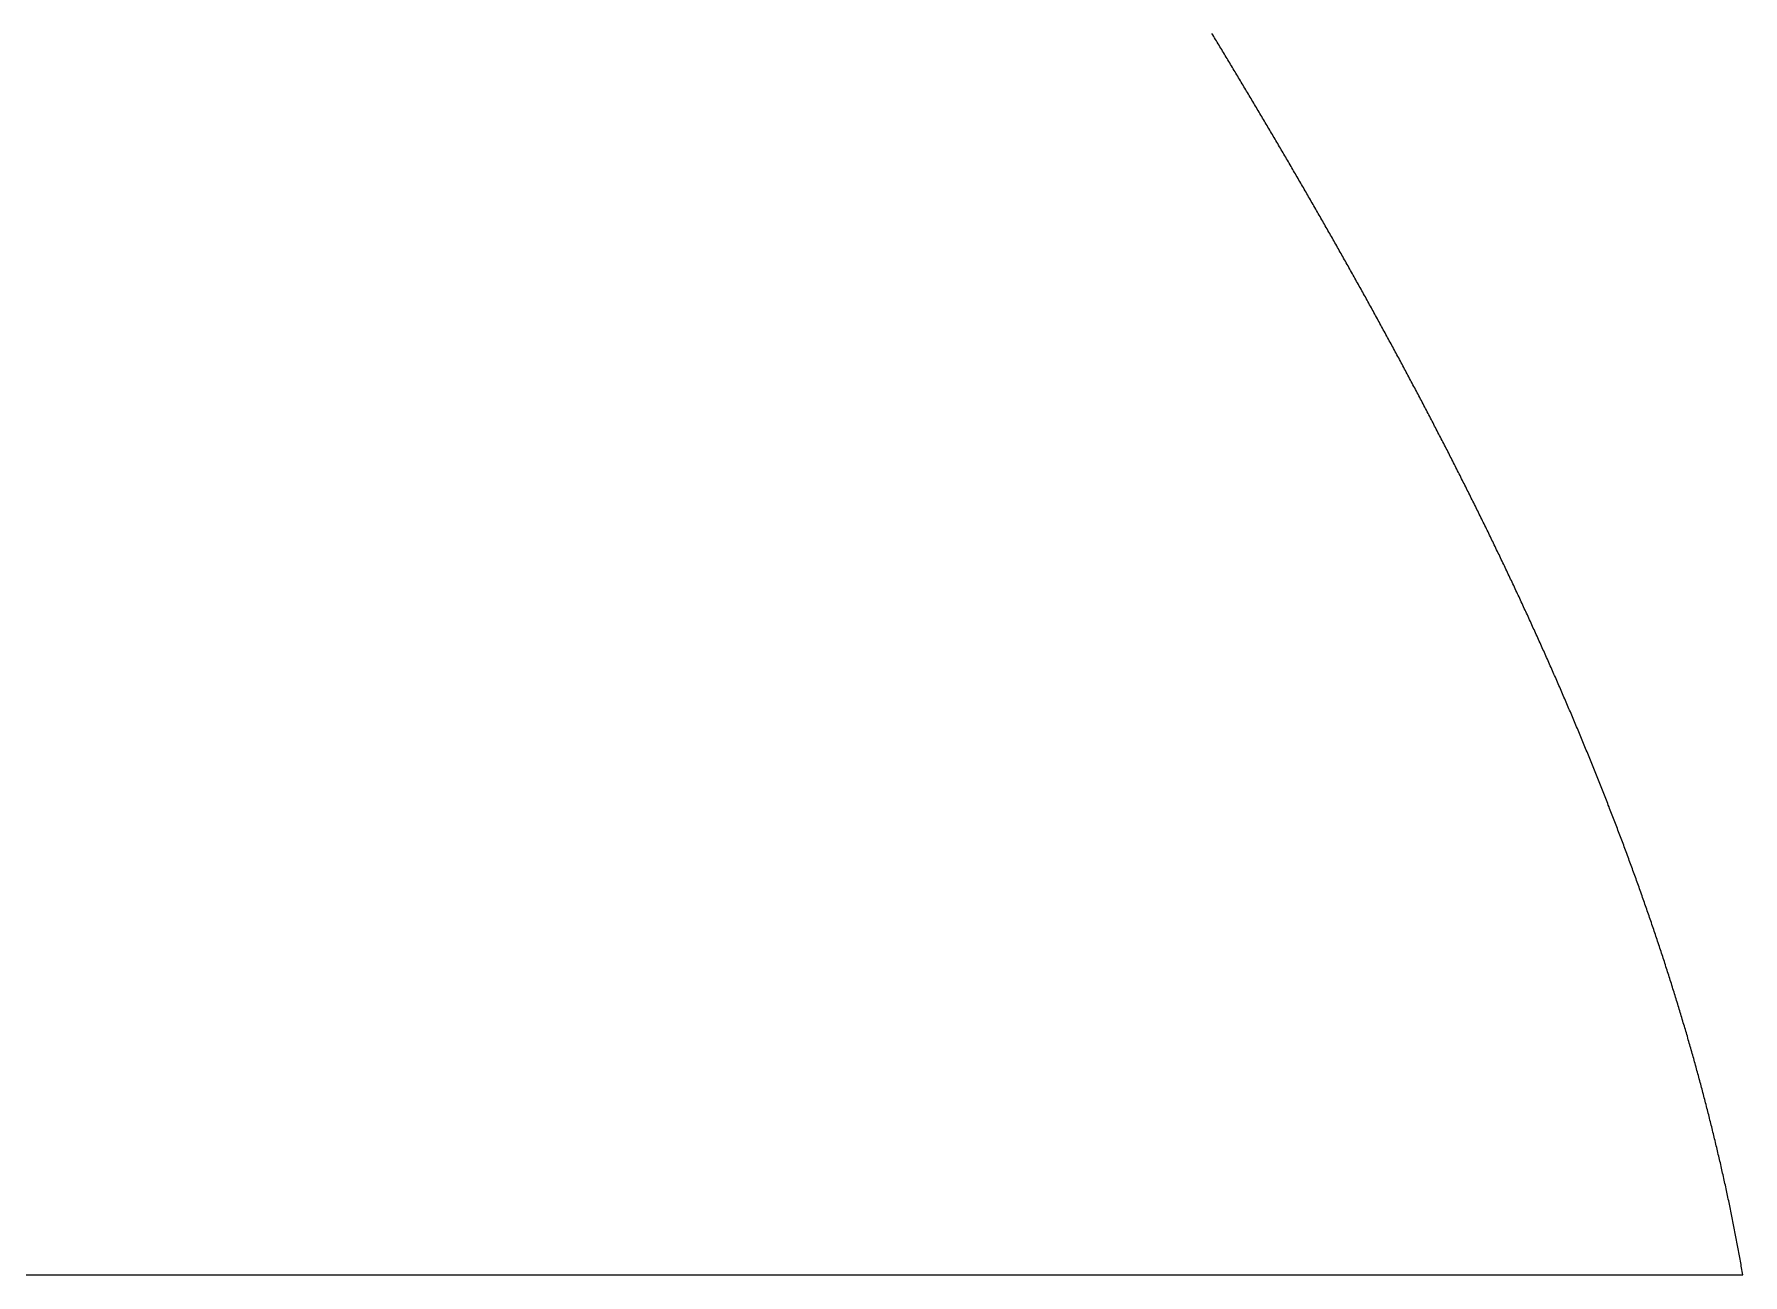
# Model space of a CAD drawing. Extents: x 0.1 to 59.6, y 0.2 to 53.5.
# Drawn here: x 34.89 to 38.889, y 25.725 to 28.628 of the extents above; entities that cross this region are included whole.
import ezdxf

# ---------------------------------------------------------------- set-up
doc = ezdxf.new("R2010")
doc.units = 0
doc.layers.add('BASE', color=7, linetype='CONTINUOUS')

msp = doc.modelspace()

# ---------------------------------------------------------------- linework, layer by layer
at = {"layer": 'BASE', "color": 7}
for p, q in [((37.6484, 28.6261), (37.6463, 28.6295)), ((37.6505, 28.6226), (37.6484, 28.6261)), ((37.6526, 28.6192), (37.6505, 28.6226)), ((37.6547, 28.6157), (37.6526, 28.6192)), ((37.6567, 28.6123), (37.6547, 28.6157)), ((37.6588, 28.6088), (37.6567, 28.6123)), ((37.6609, 28.6054), (37.6588, 28.6088)), ((37.663, 28.602), (37.6609, 28.6054)), ((37.6651, 28.5985), (37.663, 28.602)), ((37.6672, 28.5951), (37.6651, 28.5985)), ((37.6692, 28.5916), (37.6672, 28.5951)), ((37.6713, 28.5882), (37.6692, 28.5916)), ((37.6734, 28.5847), (37.6713, 28.5882)), ((37.6755, 28.5812), (37.6734, 28.5847)), ((37.6776, 28.5778), (37.6755, 28.5812)), ((37.6797, 28.5743), (37.6776, 28.5778)), ((37.6818, 28.5709), (37.6797, 28.5743)), ((37.6838, 28.5674), (37.6818, 28.5709)), ((37.6859, 28.5639), (37.6838, 28.5674)), ((37.688, 28.5605), (37.6859, 28.5639)), ((37.6901, 28.557), (37.688, 28.5605)), ((37.6922, 28.5536), (37.6901, 28.557)), ((37.6943, 28.5501), (37.6922, 28.5536)), ((37.6963, 28.5466), (37.6943, 28.5501)), ((37.6984, 28.5432), (37.6963, 28.5466)), ((37.7005, 28.5397), (37.6984, 28.5432)), ((37.7026, 28.5362), (37.7005, 28.5397)), ((37.7047, 28.5327), (37.7026, 28.5362)), ((37.7068, 28.5293), (37.7047, 28.5327)), ((37.7088, 28.5258), (37.7068, 28.5293)), ((37.7109, 28.5223), (37.7088, 28.5258)), ((37.713, 28.5188), (37.7109, 28.5223)), ((37.7151, 28.5154), (37.713, 28.5188)), ((37.7172, 28.5119), (37.7151, 28.5154)), ((37.7193, 28.5084), (37.7172, 28.5119)), ((37.7213, 28.5049), (37.7193, 28.5084)), ((37.7234, 28.5014), (37.7213, 28.5049)), ((37.7255, 28.4979), (37.7234, 28.5014)), ((37.7276, 28.4945), (37.7255, 28.4979)), ((37.7297, 28.491), (37.7276, 28.4945)), ((37.7317, 28.4875), (37.7297, 28.491)), ((37.7338, 28.484), (37.7317, 28.4875)), ((37.7359, 28.4805), (37.7338, 28.484)), ((37.738, 28.477), (37.7359, 28.4805)), ((37.7401, 28.4735), (37.738, 28.477)), ((37.7422, 28.47), (37.7401, 28.4735)), ((37.7442, 28.4665), (37.7422, 28.47)), ((37.7463, 28.463), (37.7442, 28.4665)), ((37.7484, 28.4595), (37.7463, 28.463)), ((37.7505, 28.456), (37.7484, 28.4595)), ((37.7525, 28.4525), (37.7505, 28.456)), ((37.7546, 28.449), (37.7525, 28.4525)), ((37.7567, 28.4455), (37.7546, 28.449)), ((37.7588, 28.442), (37.7567, 28.4455)), ((37.7609, 28.4385), (37.7588, 28.442)), ((37.7629, 28.435), (37.7609, 28.4385)), ((37.765, 28.4315), (37.7629, 28.435)), ((37.7671, 28.428), (37.765, 28.4315)), ((37.7692, 28.4245), (37.7671, 28.428)), ((37.7713, 28.421), (37.7692, 28.4245)), ((37.7733, 28.4174), (37.7713, 28.421)), ((37.7754, 28.4139), (37.7733, 28.4174)), ((37.7775, 28.4104), (37.7754, 28.4139)), ((37.7796, 28.4069), (37.7775, 28.4104)), ((37.7816, 28.4034), (37.7796, 28.4069)), ((37.7837, 28.3999), (37.7816, 28.4034)), ((37.7858, 28.3963), (37.7837, 28.3999)), ((37.7879, 28.3928), (37.7858, 28.3963)), ((37.7899, 28.3893), (37.7879, 28.3928)), ((37.792, 28.3858), (37.7899, 28.3893)), ((37.7941, 28.3823), (37.792, 28.3858)), ((37.7962, 28.3787), (37.7941, 28.3823)), ((37.7982, 28.3752), (37.7962, 28.3787)), ((37.8003, 28.3717), (37.7982, 28.3752)), ((37.8024, 28.3681), (37.8003, 28.3717)), ((37.8045, 28.3646), (37.8024, 28.3681)), ((37.8065, 28.3611), (37.8045, 28.3646)), ((37.8086, 28.3575), (37.8065, 28.3611)), ((37.8107, 28.354), (37.8086, 28.3575)), ((37.8127, 28.3505), (37.8107, 28.354)), ((37.8148, 28.3469), (37.8127, 28.3505)), ((37.8169, 28.3434), (37.8148, 28.3469)), ((37.819, 28.3399), (37.8169, 28.3434)), ((37.821, 28.3363), (37.819, 28.3399)), ((37.8231, 28.3328), (37.821, 28.3363)), ((37.8252, 28.3292), (37.8231, 28.3328)), ((37.8272, 28.3257), (37.8252, 28.3292)), ((37.8293, 28.3221), (37.8272, 28.3257)), ((37.8314, 28.3186), (37.8293, 28.3221)), ((37.8334, 28.3151), (37.8314, 28.3186)), ((37.8355, 28.3115), (37.8334, 28.3151)), ((37.8376, 28.308), (37.8355, 28.3115)), ((37.8396, 28.3044), (37.8376, 28.308)), ((37.8417, 28.3009), (37.8396, 28.3044)), ((37.8438, 28.2973), (37.8417, 28.3009)), ((37.8458, 28.2937), (37.8438, 28.2973)), ((37.8479, 28.2902), (37.8458, 28.2937)), ((37.85, 28.2866), (37.8479, 28.2902)), ((37.852, 28.2831), (37.85, 28.2866)), ((37.8541, 28.2795), (37.852, 28.2831)), ((37.8562, 28.276), (37.8541, 28.2795)), ((37.8582, 28.2724), (37.8562, 28.276)), ((37.8603, 28.2688), (37.8582, 28.2724)), ((37.8623, 28.2653), (37.8603, 28.2688)), ((37.8644, 28.2617), (37.8623, 28.2653)), ((37.8665, 28.2581), (37.8644, 28.2617)), ((37.8685, 28.2546), (37.8665, 28.2581)), ((37.8706, 28.251), (37.8685, 28.2546)), ((37.8727, 28.2474), (37.8706, 28.251)), ((37.8747, 28.2439), (37.8727, 28.2474)), ((37.8768, 28.2403), (37.8747, 28.2439)), ((37.8788, 28.2367), (37.8768, 28.2403)), ((37.8809, 28.2331), (37.8788, 28.2367)), ((37.8829, 28.2296), (37.8809, 28.2331)), ((37.885, 28.226), (37.8829, 28.2296)), ((37.8871, 28.2224), (37.885, 28.226)), ((37.8891, 28.2188), (37.8871, 28.2224)), ((37.8912, 28.2153), (37.8891, 28.2188)), ((37.8932, 28.2117), (37.8912, 28.2153)), ((37.8953, 28.2081), (37.8932, 28.2117)), ((37.8973, 28.2045), (37.8953, 28.2081)), ((37.8994, 28.2009), (37.8973, 28.2045)), ((37.9014, 28.1973), (37.8994, 28.2009)), ((37.9035, 28.1938), (37.9014, 28.1973)), ((37.9055, 28.1902), (37.9035, 28.1938)), ((37.9076, 28.1866), (37.9055, 28.1902)), ((37.9096, 28.183), (37.9076, 28.1866)), ((37.9117, 28.1794), (37.9096, 28.183)), ((37.9137, 28.1758), (37.9117, 28.1794)), ((37.9158, 28.1722), (37.9137, 28.1758)), ((37.9178, 28.1686), (37.9158, 28.1722)), ((37.9199, 28.165), (37.9178, 28.1686)), ((37.9219, 28.1614), (37.9199, 28.165)), ((37.924, 28.1578), (37.9219, 28.1614)), ((37.926, 28.1542), (37.924, 28.1578)), ((37.9281, 28.1506), (37.926, 28.1542)), ((37.9301, 28.147), (37.9281, 28.1506)), ((37.9322, 28.1434), (37.9301, 28.147)), ((37.9342, 28.1398), (37.9322, 28.1434)), ((37.9362, 28.1362), (37.9342, 28.1398)), ((37.9383, 28.1326), (37.9362, 28.1362)), ((37.9403, 28.129), (37.9383, 28.1326)), ((37.9424, 28.1254), (37.9403, 28.129)), ((37.9444, 28.1218), (37.9424, 28.1254)), ((37.9464, 28.1182), (37.9444, 28.1218)), ((37.9485, 28.1146), (37.9464, 28.1182)), ((37.9505, 28.111), (37.9485, 28.1146)), ((37.9525, 28.1074), (37.9505, 28.111)), ((37.9546, 28.1037), (37.9525, 28.1074)), ((37.9566, 28.1001), (37.9546, 28.1037)), ((37.9587, 28.0965), (37.9566, 28.1001)), ((37.9607, 28.0929), (37.9587, 28.0965)), ((37.9627, 28.0893), (37.9607, 28.0929)), ((37.9648, 28.0857), (37.9627, 28.0893)), ((37.9668, 28.082), (37.9648, 28.0857)), ((37.9688, 28.0784), (37.9668, 28.082)), ((37.9708, 28.0748), (37.9688, 28.0784)), ((37.9729, 28.0712), (37.9708, 28.0748)), ((37.9749, 28.0675), (37.9729, 28.0712)), ((37.9769, 28.0639), (37.9749, 28.0675)), ((37.979, 28.0603), (37.9769, 28.0639)), ((37.981, 28.0567), (37.979, 28.0603)), ((37.983, 28.053), (37.981, 28.0567)), ((37.985, 28.0494), (37.983, 28.053)), ((37.9871, 28.0458), (37.985, 28.0494)), ((37.9891, 28.0421), (37.9871, 28.0458)), ((37.9911, 28.0385), (37.9891, 28.0421)), ((37.9931, 28.0349), (37.9911, 28.0385)), ((37.9952, 28.0312), (37.9931, 28.0349)), ((37.9972, 28.0276), (37.9952, 28.0312)), ((37.9992, 28.024), (37.9972, 28.0276)), ((38.0012, 28.0203), (37.9992, 28.024)), ((38.0032, 28.0167), (38.0012, 28.0203)), ((38.0053, 28.013), (38.0032, 28.0167)), ((38.0073, 28.0094), (38.0053, 28.013)), ((38.0093, 28.0058), (38.0073, 28.0094)), ((38.0113, 28.0021), (38.0093, 28.0058)), ((38.0133, 27.9985), (38.0113, 28.0021)), ((38.0153, 27.9948), (38.0133, 27.9985)), ((38.0173, 27.9912), (38.0153, 27.9948)), ((38.0194, 27.9875), (38.0173, 27.9912)), ((38.0214, 27.9839), (38.0194, 27.9875)), ((38.0234, 27.9802), (38.0214, 27.9839)), ((38.0254, 27.9766), (38.0234, 27.9802)), ((38.0274, 27.9729), (38.0254, 27.9766)), ((38.0294, 27.9693), (38.0274, 27.9729)), ((38.0314, 27.9656), (38.0294, 27.9693)), ((38.0334, 27.962), (38.0314, 27.9656)), ((38.0354, 27.9583), (38.0334, 27.962)), ((38.0374, 27.9547), (38.0354, 27.9583)), ((38.0394, 27.951), (38.0374, 27.9547)), ((38.0414, 27.9473), (38.0394, 27.951)), ((38.0434, 27.9437), (38.0414, 27.9473)), ((38.0454, 27.94), (38.0434, 27.9437)), ((38.0474, 27.9364), (38.0454, 27.94)), ((38.0494, 27.9327), (38.0474, 27.9364)), ((38.0514, 27.929), (38.0494, 27.9327)), ((38.0534, 27.9254), (38.0514, 27.929)), ((38.0554, 27.9217), (38.0534, 27.9254)), ((38.0574, 27.918), (38.0554, 27.9217)), ((38.0594, 27.9144), (38.0574, 27.918)), ((38.0614, 27.9107), (38.0594, 27.9144)), ((38.0634, 27.907), (38.0614, 27.9107)), ((38.0654, 27.9033), (38.0634, 27.907)), ((38.0674, 27.8997), (38.0654, 27.9033)), ((38.0694, 27.896), (38.0674, 27.8997)), ((38.0714, 27.8923), (38.0694, 27.896)), ((38.0734, 27.8886), (38.0714, 27.8923)), ((38.0753, 27.885), (38.0734, 27.8886)), ((38.0773, 27.8813), (38.0753, 27.885)), ((38.0793, 27.8776), (38.0773, 27.8813)), ((38.0813, 27.8739), (38.0793, 27.8776)), ((38.0833, 27.8703), (38.0813, 27.8739)), ((38.0853, 27.8666), (38.0833, 27.8703)), ((38.0872, 27.8629), (38.0853, 27.8666)), ((38.0892, 27.8592), (38.0872, 27.8629)), ((38.0912, 27.8555), (38.0892, 27.8592)), ((38.0932, 27.8518), (38.0912, 27.8555)), ((38.0952, 27.8481), (38.0932, 27.8518)), ((38.0971, 27.8445), (38.0952, 27.8481)), ((38.0991, 27.8408), (38.0971, 27.8445)), ((38.1011, 27.8371), (38.0991, 27.8408)), ((38.1031, 27.8334), (38.1011, 27.8371)), ((38.105, 27.8297), (38.1031, 27.8334)), ((38.107, 27.826), (38.105, 27.8297)), ((38.109, 27.8223), (38.107, 27.826)), ((38.1109, 27.8186), (38.109, 27.8223)), ((38.1129, 27.8149), (38.1109, 27.8186)), ((38.1149, 27.8112), (38.1129, 27.8149)), ((38.1168, 27.8075), (38.1149, 27.8112)), ((38.1188, 27.8038), (38.1168, 27.8075)), ((38.1208, 27.8001), (38.1188, 27.8038)), ((38.1227, 27.7964), (38.1208, 27.8001)), ((38.1247, 27.7927), (38.1227, 27.7964)), ((38.1266, 27.789), (38.1247, 27.7927)), ((38.1286, 27.7853), (38.1266, 27.789)), ((38.1306, 27.7816), (38.1286, 27.7853)), ((38.1325, 27.7779), (38.1306, 27.7816)), ((38.1345, 27.7742), (38.1325, 27.7779)), ((38.1364, 27.7705), (38.1345, 27.7742)), ((38.1384, 27.7668), (38.1364, 27.7705)), ((38.1403, 27.7631), (38.1384, 27.7668)), ((38.1423, 27.7594), (38.1403, 27.7631)), ((38.1442, 27.7556), (38.1423, 27.7594)), ((38.1462, 27.7519), (38.1442, 27.7556)), ((38.1481, 27.7482), (38.1462, 27.7519)), ((38.1501, 27.7445), (38.1481, 27.7482)), ((38.152, 27.7408), (38.1501, 27.7445)), ((38.154, 27.7371), (38.152, 27.7408)), ((38.1559, 27.7334), (38.154, 27.7371)), ((38.1578, 27.7296), (38.1559, 27.7334)), ((38.1598, 27.7259), (38.1578, 27.7296)), ((38.1617, 27.7222), (38.1598, 27.7259)), ((38.1637, 27.7185), (38.1617, 27.7222)), ((38.1656, 27.7148), (38.1637, 27.7185)), ((38.1675, 27.711), (38.1656, 27.7148)), ((38.1695, 27.7073), (38.1675, 27.711)), ((38.1714, 27.7036), (38.1695, 27.7073)), ((38.1733, 27.6999), (38.1714, 27.7036)), ((38.1753, 27.6961), (38.1733, 27.6999)), ((38.1772, 27.6924), (38.1753, 27.6961)), ((38.1791, 27.6887), (38.1772, 27.6924)), ((38.1811, 27.6849), (38.1791, 27.6887)), ((38.183, 27.6812), (38.1811, 27.6849)), ((38.1849, 27.6775), (38.183, 27.6812)), ((38.1868, 27.6738), (38.1849, 27.6775)), ((38.1887, 27.67), (38.1868, 27.6738)), ((38.1907, 27.6663), (38.1887, 27.67)), ((38.1926, 27.6626), (38.1907, 27.6663)), ((38.1945, 27.6588), (38.1926, 27.6626)), ((38.1964, 27.6551), (38.1945, 27.6588)), ((38.1983, 27.6513), (38.1964, 27.6551)), ((38.2003, 27.6476), (38.1983, 27.6513)), ((38.2022, 27.6439), (38.2003, 27.6476)), ((38.2041, 27.6401), (38.2022, 27.6439)), ((38.206, 27.6364), (38.2041, 27.6401)), ((38.2079, 27.6326), (38.206, 27.6364)), ((38.2098, 27.6289), (38.2079, 27.6326)), ((38.2117, 27.6252), (38.2098, 27.6289)), ((38.2136, 27.6214), (38.2117, 27.6252)), ((38.2155, 27.6177), (38.2136, 27.6214)), ((38.2174, 27.6139), (38.2155, 27.6177)), ((38.2193, 27.6102), (38.2174, 27.6139)), ((38.2212, 27.6064), (38.2193, 27.6102)), ((38.2231, 27.6027), (38.2212, 27.6064)), ((38.225, 27.5989), (38.2231, 27.6027)), ((38.2269, 27.5952), (38.225, 27.5989)), ((38.2288, 27.5914), (38.2269, 27.5952)), ((38.2307, 27.5877), (38.2288, 27.5914)), ((38.2326, 27.5839), (38.2307, 27.5877)), ((38.2345, 27.5801), (38.2326, 27.5839)), ((38.2364, 27.5764), (38.2345, 27.5801)), ((38.2383, 27.5726), (38.2364, 27.5764)), ((38.2402, 27.5689), (38.2383, 27.5726)), ((38.242, 27.5651), (38.2402, 27.5689)), ((38.2439, 27.5614), (38.242, 27.5651)), ((38.2458, 27.5576), (38.2439, 27.5614)), ((38.2477, 27.5538), (38.2458, 27.5576)), ((38.2496, 27.5501), (38.2477, 27.5538)), ((38.2514, 27.5463), (38.2496, 27.5501)), ((38.2533, 27.5425), (38.2514, 27.5463)), ((38.2552, 27.5388), (38.2533, 27.5425)), ((38.2571, 27.535), (38.2552, 27.5388)), ((38.2589, 27.5312), (38.2571, 27.535)), ((38.2608, 27.5275), (38.2589, 27.5312)), ((38.2627, 27.5237), (38.2608, 27.5275)), ((38.2646, 27.5199), (38.2627, 27.5237)), ((38.2664, 27.5162), (38.2646, 27.5199)), ((38.2683, 27.5124), (38.2664, 27.5162)), ((38.2701, 27.5086), (38.2683, 27.5124)), ((38.272, 27.5048), (38.2701, 27.5086)), ((38.2739, 27.5011), (38.272, 27.5048)), ((38.2757, 27.4973), (38.2739, 27.5011)), ((38.2776, 27.4935), (38.2757, 27.4973)), ((38.2794, 27.4897), (38.2776, 27.4935)), ((38.2813, 27.486), (38.2794, 27.4897)), ((38.2832, 27.4822), (38.2813, 27.486)), ((38.285, 27.4784), (38.2832, 27.4822)), ((38.2869, 27.4746), (38.285, 27.4784)), ((38.2887, 27.4708), (38.2869, 27.4746)), ((38.2905, 27.4671), (38.2887, 27.4708)), ((38.2924, 27.4633), (38.2905, 27.4671)), ((38.2942, 27.4595), (38.2924, 27.4633)), ((38.2961, 27.4557), (38.2942, 27.4595)), ((38.2979, 27.4519), (38.2961, 27.4557)), ((38.2998, 27.4481), (38.2979, 27.4519)), ((38.3016, 27.4444), (38.2998, 27.4481)), ((38.3034, 27.4406), (38.3016, 27.4444)), ((38.3053, 27.4368), (38.3034, 27.4406)), ((38.3071, 27.433), (38.3053, 27.4368)), ((38.3089, 27.4292), (38.3071, 27.433)), ((38.3108, 27.4254), (38.3089, 27.4292)), ((38.3126, 27.4216), (38.3108, 27.4254)), ((38.3144, 27.4178), (38.3126, 27.4216)), ((38.3163, 27.414), (38.3144, 27.4178)), ((38.3181, 27.4102), (38.3163, 27.414)), ((38.3199, 27.4064), (38.3181, 27.4102)), ((38.3217, 27.4026), (38.3199, 27.4064)), ((38.3235, 27.3988), (38.3217, 27.4026)), ((38.3254, 27.395), (38.3235, 27.3988)), ((38.3272, 27.3913), (38.3254, 27.395)), ((38.329, 27.3875), (38.3272, 27.3913)), ((38.3308, 27.3837), (38.329, 27.3875)), ((38.3326, 27.3798), (38.3308, 27.3837)), ((38.3344, 27.376), (38.3326, 27.3798)), ((38.3362, 27.3722), (38.3344, 27.376)), ((38.338, 27.3684), (38.3362, 27.3722)), ((38.3398, 27.3646), (38.338, 27.3684)), ((38.3416, 27.3608), (38.3398, 27.3646)), ((38.3434, 27.357), (38.3416, 27.3608)), ((38.3452, 27.3532), (38.3434, 27.357)), ((38.347, 27.3494), (38.3452, 27.3532)), ((38.3488, 27.3456), (38.347, 27.3494)), ((38.3506, 27.3418), (38.3488, 27.3456)), ((38.3524, 27.338), (38.3506, 27.3418)), ((38.3542, 27.3342), (38.3524, 27.338)), ((38.356, 27.3304), (38.3542, 27.3342)), ((38.3578, 27.3265), (38.356, 27.3304)), ((38.3596, 27.3227), (38.3578, 27.3265)), ((38.3614, 27.3189), (38.3596, 27.3227)), ((38.3631, 27.3151), (38.3614, 27.3189)), ((38.3649, 27.3113), (38.3631, 27.3151)), ((38.3667, 27.3075), (38.3649, 27.3113)), ((38.3685, 27.3036), (38.3667, 27.3075)), ((38.3703, 27.2998), (38.3685, 27.3036)), ((38.372, 27.296), (38.3703, 27.2998)), ((38.3738, 27.2922), (38.372, 27.296)), ((38.3756, 27.2884), (38.3738, 27.2922)), ((38.3773, 27.2845), (38.3756, 27.2884)), ((38.3791, 27.2807), (38.3773, 27.2845)), ((38.3809, 27.2769), (38.3791, 27.2807)), ((38.3826, 27.2731), (38.3809, 27.2769)), ((38.3844, 27.2693), (38.3826, 27.2731)), ((38.3862, 27.2654), (38.3844, 27.2693)), ((38.3879, 27.2616), (38.3862, 27.2654)), ((38.3897, 27.2578), (38.3879, 27.2616)), ((38.3914, 27.2539), (38.3897, 27.2578)), ((38.3932, 27.2501), (38.3914, 27.2539)), ((38.3949, 27.2463), (38.3932, 27.2501)), ((38.3967, 27.2425), (38.3949, 27.2463)), ((38.3984, 27.2386), (38.3967, 27.2425)), ((38.4002, 27.2348), (38.3984, 27.2386)), ((38.4019, 27.231), (38.4002, 27.2348)), ((38.4037, 27.2271), (38.4019, 27.231)), ((38.4054, 27.2233), (38.4037, 27.2271)), ((38.4071, 27.2195), (38.4054, 27.2233)), ((38.4089, 27.2156), (38.4071, 27.2195)), ((38.4106, 27.2118), (38.4089, 27.2156)), ((38.4124, 27.2079), (38.4106, 27.2118)), ((38.4141, 27.2041), (38.4124, 27.2079)), ((38.4158, 27.2003), (38.4141, 27.2041)), ((38.4175, 27.1964), (38.4158, 27.2003)), ((38.4193, 27.1926), (38.4175, 27.1964)), ((38.421, 27.1887), (38.4193, 27.1926)), ((38.4227, 27.1849), (38.421, 27.1887)), ((38.4244, 27.1811), (38.4227, 27.1849)), ((38.4261, 27.1772), (38.4244, 27.1811)), ((38.4279, 27.1734), (38.4261, 27.1772)), ((38.4296, 27.1695), (38.4279, 27.1734)), ((38.4313, 27.1657), (38.4296, 27.1695)), ((38.433, 27.1618), (38.4313, 27.1657)), ((38.4347, 27.158), (38.433, 27.1618)), ((38.4364, 27.1541), (38.4347, 27.158)), ((38.4381, 27.1503), (38.4364, 27.1541)), ((38.4398, 27.1464), (38.4381, 27.1503)), ((38.4415, 27.1426), (38.4398, 27.1464)), ((38.4432, 27.1387), (38.4415, 27.1426)), ((38.4449, 27.1349), (38.4432, 27.1387)), ((38.4466, 27.131), (38.4449, 27.1349)), ((38.4483, 27.1272), (38.4466, 27.131)), ((38.45, 27.1233), (38.4483, 27.1272)), ((38.4517, 27.1195), (38.45, 27.1233)), ((38.4534, 27.1156), (38.4517, 27.1195)), ((38.4551, 27.1117), (38.4534, 27.1156)), ((38.4567, 27.1079), (38.4551, 27.1117)), ((38.4584, 27.104), (38.4567, 27.1079)), ((38.4601, 27.1002), (38.4584, 27.104)), ((38.4618, 27.0963), (38.4601, 27.1002)), ((38.4634, 27.0925), (38.4618, 27.0963)), ((38.4651, 27.0886), (38.4634, 27.0925)), ((38.4668, 27.0847), (38.4651, 27.0886)), ((38.4685, 27.0809), (38.4668, 27.0847)), ((38.4701, 27.077), (38.4685, 27.0809)), ((38.4718, 27.0731), (38.4701, 27.077)), ((38.4735, 27.0693), (38.4718, 27.0731)), ((38.4751, 27.0654), (38.4735, 27.0693)), ((38.4768, 27.0615), (38.4751, 27.0654)), ((38.4784, 27.0577), (38.4768, 27.0615)), ((38.4801, 27.0538), (38.4784, 27.0577)), ((38.4817, 27.0499), (38.4801, 27.0538)), ((38.4834, 27.0461), (38.4817, 27.0499)), ((38.485, 27.0422), (38.4834, 27.0461)), ((38.4867, 27.0383), (38.485, 27.0422)), ((38.4883, 27.0345), (38.4867, 27.0383)), ((38.49, 27.0306), (38.4883, 27.0345)), ((38.4916, 27.0267), (38.49, 27.0306)), ((38.4933, 27.0228), (38.4916, 27.0267)), ((38.4949, 27.019), (38.4933, 27.0228)), ((38.4965, 27.0151), (38.4949, 27.019)), ((38.4982, 27.0112), (38.4965, 27.0151)), ((38.4998, 27.0073), (38.4982, 27.0112)), ((38.5014, 27.0035), (38.4998, 27.0073)), ((38.503, 26.9996), (38.5014, 27.0035)), ((38.5047, 26.9957), (38.503, 26.9996)), ((38.5063, 26.9918), (38.5047, 26.9957)), ((38.5079, 26.9879), (38.5063, 26.9918)), ((38.5095, 26.9841), (38.5079, 26.9879)), ((38.5111, 26.9802), (38.5095, 26.9841)), ((38.5127, 26.9763), (38.5111, 26.9802)), ((38.5144, 26.9724), (38.5127, 26.9763)), ((38.516, 26.9685), (38.5144, 26.9724)), ((38.5176, 26.9646), (38.516, 26.9685)), ((38.5192, 26.9608), (38.5176, 26.9646)), ((38.5208, 26.9569), (38.5192, 26.9608)), ((38.5224, 26.953), (38.5208, 26.9569)), ((38.524, 26.9491), (38.5224, 26.953)), ((38.5256, 26.9452), (38.524, 26.9491)), ((38.5272, 26.9413), (38.5256, 26.9452)), ((38.5288, 26.9374), (38.5272, 26.9413)), ((38.5303, 26.9336), (38.5288, 26.9374)), ((38.5319, 26.9297), (38.5303, 26.9336)), ((38.5335, 26.9258), (38.5319, 26.9297)), ((38.5351, 26.9219), (38.5335, 26.9258)), ((38.5367, 26.918), (38.5351, 26.9219)), ((38.5383, 26.9141), (38.5367, 26.918)), ((38.5398, 26.9102), (38.5383, 26.9141)), ((38.5414, 26.9063), (38.5398, 26.9102)), ((38.543, 26.9024), (38.5414, 26.9063)), ((38.5446, 26.8985), (38.543, 26.9024)), ((38.5461, 26.8946), (38.5446, 26.8985)), ((38.5477, 26.8907), (38.5461, 26.8946)), ((38.5492, 26.8868), (38.5477, 26.8907)), ((38.5508, 26.8829), (38.5492, 26.8868)), ((38.5524, 26.879), (38.5508, 26.8829)), ((38.5539, 26.8751), (38.5524, 26.879)), ((38.5555, 26.8712), (38.5539, 26.8751)), ((38.557, 26.8673), (38.5555, 26.8712)), ((38.5586, 26.8634), (38.557, 26.8673)), ((38.5601, 26.8595), (38.5586, 26.8634)), ((38.5617, 26.8556), (38.5601, 26.8595)), ((38.5632, 26.8517), (38.5617, 26.8556)), ((38.5647, 26.8478), (38.5632, 26.8517)), ((38.5663, 26.8439), (38.5647, 26.8478)), ((38.5678, 26.84), (38.5663, 26.8439)), ((38.5693, 26.8361), (38.5678, 26.84)), ((38.5709, 26.8322), (38.5693, 26.8361)), ((38.5724, 26.8283), (38.5709, 26.8322)), ((38.5739, 26.8244), (38.5724, 26.8283)), ((38.5755, 26.8205), (38.5739, 26.8244)), ((38.577, 26.8165), (38.5755, 26.8205)), ((38.5785, 26.8126), (38.577, 26.8165)), ((38.58, 26.8087), (38.5785, 26.8126)), ((38.5815, 26.8048), (38.58, 26.8087)), ((38.583, 26.8009), (38.5815, 26.8048)), ((38.5845, 26.797), (38.583, 26.8009)), ((38.5861, 26.7931), (38.5845, 26.797)), ((38.5876, 26.7892), (38.5861, 26.7931)), ((38.5891, 26.7852), (38.5876, 26.7892)), ((38.5906, 26.7813), (38.5891, 26.7852)), ((38.5921, 26.7774), (38.5906, 26.7813)), ((38.5936, 26.7735), (38.5921, 26.7774)), ((38.595, 26.7696), (38.5936, 26.7735)), ((38.5965, 26.7657), (38.595, 26.7696)), ((38.598, 26.7617), (38.5965, 26.7657)), ((38.5995, 26.7578), (38.598, 26.7617)), ((38.601, 26.7539), (38.5995, 26.7578)), ((38.6025, 26.75), (38.601, 26.7539)), ((38.604, 26.7461), (38.6025, 26.75)), ((38.6054, 26.7421), (38.604, 26.7461)), ((38.6069, 26.7382), (38.6054, 26.7421)), ((38.6084, 26.7343), (38.6069, 26.7382)), ((38.6098, 26.7304), (38.6084, 26.7343)), ((38.6113, 26.7265), (38.6098, 26.7304)), ((38.6128, 26.7225), (38.6113, 26.7265)), ((38.6142, 26.7186), (38.6128, 26.7225)), ((38.6157, 26.7147), (38.6142, 26.7186)), ((38.6171, 26.7108), (38.6157, 26.7147)), ((38.6186, 26.7068), (38.6171, 26.7108)), ((38.62, 26.7029), (38.6186, 26.7068)), ((38.6215, 26.699), (38.62, 26.7029)), ((38.6229, 26.695), (38.6215, 26.699)), ((38.6244, 26.6911), (38.6229, 26.695)), ((38.6258, 26.6872), (38.6244, 26.6911)), ((38.6273, 26.6832), (38.6258, 26.6872)), ((38.6287, 26.6793), (38.6273, 26.6832)), ((38.6301, 26.6754), (38.6287, 26.6793)), ((38.6316, 26.6715), (38.6301, 26.6754)), ((38.633, 26.6675), (38.6316, 26.6715)), ((38.6344, 26.6636), (38.633, 26.6675)), ((38.6358, 26.6597), (38.6344, 26.6636)), ((38.6373, 26.6557), (38.6358, 26.6597)), ((38.6387, 26.6518), (38.6373, 26.6557)), ((38.6401, 26.6478), (38.6387, 26.6518)), ((38.6415, 26.6439), (38.6401, 26.6478)), ((38.6429, 26.64), (38.6415, 26.6439)), ((38.6443, 26.636), (38.6429, 26.64)), ((38.6457, 26.6321), (38.6443, 26.636)), ((38.6471, 26.6282), (38.6457, 26.6321)), ((38.6485, 26.6242), (38.6471, 26.6282)), ((38.6499, 26.6203), (38.6485, 26.6242)), ((38.6513, 26.6163), (38.6499, 26.6203)), ((38.6527, 26.6124), (38.6513, 26.6163)), ((38.6541, 26.6085), (38.6527, 26.6124)), ((38.6555, 26.6045), (38.6541, 26.6085)), ((38.6569, 26.6006), (38.6555, 26.6045)), ((38.6583, 26.5966), (38.6569, 26.6006)), ((38.6596, 26.5927), (38.6583, 26.5966)), ((38.661, 26.5887), (38.6596, 26.5927)), ((38.6624, 26.5848), (38.661, 26.5887)), ((38.6638, 26.5808), (38.6624, 26.5848)), ((38.6651, 26.5769), (38.6638, 26.5808)), ((38.6665, 26.5729), (38.6651, 26.5769)), ((38.6679, 26.569), (38.6665, 26.5729)), ((38.6692, 26.5651), (38.6679, 26.569)), ((38.6706, 26.5611), (38.6692, 26.5651)), ((38.6719, 26.5572), (38.6706, 26.5611)), ((38.6733, 26.5532), (38.6719, 26.5572)), ((38.6746, 26.5493), (38.6733, 26.5532)), ((38.676, 26.5453), (38.6746, 26.5493)), ((38.6773, 26.5414), (38.676, 26.5453)), ((38.6787, 26.5374), (38.6773, 26.5414)), ((38.68, 26.5334), (38.6787, 26.5374)), ((38.6814, 26.5295), (38.68, 26.5334)), ((38.6827, 26.5255), (38.6814, 26.5295)), ((38.684, 26.5216), (38.6827, 26.5255)), ((38.6853, 26.5176), (38.684, 26.5216)), ((38.6867, 26.5137), (38.6853, 26.5176)), ((38.688, 26.5097), (38.6867, 26.5137)), ((38.6893, 26.5058), (38.688, 26.5097)), ((38.6906, 26.5018), (38.6893, 26.5058)), ((38.692, 26.4978), (38.6906, 26.5018)), ((38.6933, 26.4939), (38.692, 26.4978)), ((38.6946, 26.4899), (38.6933, 26.4939)), ((38.6959, 26.486), (38.6946, 26.4899)), ((38.6972, 26.482), (38.6959, 26.486)), ((38.6985, 26.4781), (38.6972, 26.482)), ((38.6998, 26.4741), (38.6985, 26.4781)), ((38.7011, 26.4701), (38.6998, 26.4741)), ((38.7024, 26.4662), (38.7011, 26.4701)), ((38.7037, 26.4622), (38.7024, 26.4662)), ((38.705, 26.4582), (38.7037, 26.4622)), ((38.7062, 26.4543), (38.705, 26.4582)), ((38.7075, 26.4503), (38.7062, 26.4543)), ((38.7088, 26.4463), (38.7075, 26.4503)), ((38.7101, 26.4424), (38.7088, 26.4463)), ((38.7114, 26.4384), (38.7101, 26.4424)), ((38.7126, 26.4345), (38.7114, 26.4384)), ((38.7139, 26.4305), (38.7126, 26.4345)), ((38.7152, 26.4265), (38.7139, 26.4305)), ((38.7164, 26.4225), (38.7152, 26.4265)), ((38.7177, 26.4186), (38.7164, 26.4225)), ((38.7189, 26.4146), (38.7177, 26.4186)), ((38.7202, 26.4106), (38.7189, 26.4146)), ((38.7214, 26.4067), (38.7202, 26.4106)), ((38.7227, 26.4027), (38.7214, 26.4067)), ((38.7239, 26.3987), (38.7227, 26.4027)), ((38.7252, 26.3948), (38.7239, 26.3987)), ((38.7264, 26.3908), (38.7252, 26.3948)), ((38.7277, 26.3868), (38.7264, 26.3908)), ((38.7289, 26.3828), (38.7277, 26.3868)), ((38.7301, 26.3789), (38.7289, 26.3828)), ((38.7313, 26.3749), (38.7301, 26.3789)), ((38.7326, 26.3709), (38.7313, 26.3749)), ((38.7338, 26.3669), (38.7326, 26.3709)), ((38.735, 26.363), (38.7338, 26.3669)), ((38.7362, 26.359), (38.735, 26.363)), ((38.7374, 26.355), (38.7362, 26.359)), ((38.7387, 26.351), (38.7374, 26.355)), ((38.7399, 26.3471), (38.7387, 26.351)), ((38.7411, 26.3431), (38.7399, 26.3471)), ((38.7423, 26.3391), (38.7411, 26.3431)), ((38.7435, 26.3351), (38.7423, 26.3391)), ((38.7447, 26.3312), (38.7435, 26.3351)), ((38.7459, 26.3272), (38.7447, 26.3312)), ((38.747, 26.3232), (38.7459, 26.3272)), ((38.7482, 26.3192), (38.747, 26.3232)), ((38.7494, 26.3152), (38.7482, 26.3192)), ((38.7506, 26.3113), (38.7494, 26.3152)), ((38.7518, 26.3073), (38.7506, 26.3113)), ((38.7529, 26.3033), (38.7518, 26.3073)), ((38.7541, 26.2993), (38.7529, 26.3033)), ((38.7553, 26.2953), (38.7541, 26.2993)), ((38.7565, 26.2913), (38.7553, 26.2953)), ((38.7576, 26.2874), (38.7565, 26.2913)), ((38.7588, 26.2834), (38.7576, 26.2874)), ((38.7599, 26.2794), (38.7588, 26.2834)), ((38.7611, 26.2754), (38.7599, 26.2794)), ((38.7622, 26.2714), (38.7611, 26.2754)), ((38.7634, 26.2674), (38.7622, 26.2714)), ((38.7645, 26.2634), (38.7634, 26.2674)), ((38.7657, 26.2594), (38.7645, 26.2634)), ((38.7668, 26.2555), (38.7657, 26.2594)), ((38.7679, 26.2515), (38.7668, 26.2555)), ((38.7691, 26.2475), (38.7679, 26.2515)), ((38.7702, 26.2435), (38.7691, 26.2475)), ((38.7713, 26.2395), (38.7702, 26.2435)), ((38.7725, 26.2355), (38.7713, 26.2395)), ((38.7736, 26.2315), (38.7725, 26.2355)), ((38.7747, 26.2275), (38.7736, 26.2315)), ((38.7758, 26.2235), (38.7747, 26.2275)), ((38.7769, 26.2195), (38.7758, 26.2235)), ((38.778, 26.2156), (38.7769, 26.2195)), ((38.7791, 26.2116), (38.778, 26.2156)), ((38.7802, 26.2076), (38.7791, 26.2116)), ((38.7813, 26.2036), (38.7802, 26.2076)), ((38.7824, 26.1996), (38.7813, 26.2036)), ((38.7835, 26.1956), (38.7824, 26.1996)), ((38.7846, 26.1916), (38.7835, 26.1956)), ((38.7857, 26.1876), (38.7846, 26.1916)), ((38.7868, 26.1836), (38.7857, 26.1876)), ((38.7879, 26.1796), (38.7868, 26.1836)), ((38.7889, 26.1756), (38.7879, 26.1796)), ((38.79, 26.1716), (38.7889, 26.1756)), ((38.7911, 26.1676), (38.79, 26.1716)), ((38.7922, 26.1636), (38.7911, 26.1676)), ((38.7932, 26.1596), (38.7922, 26.1636)), ((38.7943, 26.1556), (38.7932, 26.1596)), ((38.7953, 26.1516), (38.7943, 26.1556)), ((38.7964, 26.1476), (38.7953, 26.1516)), ((38.7975, 26.1436), (38.7964, 26.1476)), ((38.7985, 26.1396), (38.7975, 26.1436)), ((38.7996, 26.1356), (38.7985, 26.1396)), ((38.8006, 26.1316), (38.7996, 26.1356)), ((38.8016, 26.1276), (38.8006, 26.1316)), ((38.8027, 26.1236), (38.8016, 26.1276)), ((38.8037, 26.1196), (38.8027, 26.1236)), ((38.8047, 26.1156), (38.8037, 26.1196)), ((38.8058, 26.1116), (38.8047, 26.1156)), ((38.8068, 26.1076), (38.8058, 26.1116)), ((38.8078, 26.1036), (38.8068, 26.1076)), ((38.8088, 26.0996), (38.8078, 26.1036)), ((38.8098, 26.0956), (38.8088, 26.0996)), ((38.8108, 26.0916), (38.8098, 26.0956)), ((38.8118, 26.0876), (38.8108, 26.0916)), ((38.8129, 26.0836), (38.8118, 26.0876)), ((38.8139, 26.0795), (38.8129, 26.0836)), ((38.8149, 26.0755), (38.8139, 26.0795)), ((38.8158, 26.0715), (38.8149, 26.0755)), ((38.8168, 26.0675), (38.8158, 26.0715)), ((38.8178, 26.0635), (38.8168, 26.0675)), ((38.8188, 26.0595), (38.8178, 26.0635)), ((38.8198, 26.0555), (38.8188, 26.0595)), ((38.8208, 26.0515), (38.8198, 26.0555)), ((38.8217, 26.0475), (38.8208, 26.0515)), ((38.8227, 26.0435), (38.8217, 26.0475)), ((38.8237, 26.0395), (38.8227, 26.0435)), ((38.8247, 26.0354), (38.8237, 26.0395)), ((38.8256, 26.0314), (38.8247, 26.0354)), ((38.8266, 26.0274), (38.8256, 26.0314)), ((38.8275, 26.0234), (38.8266, 26.0274)), ((38.8285, 26.0194), (38.8275, 26.0234)), ((38.8294, 26.0154), (38.8285, 26.0194)), ((38.8304, 26.0114), (38.8294, 26.0154)), ((38.8313, 26.0073), (38.8304, 26.0114)), ((38.8323, 26.0033), (38.8313, 26.0073)), ((38.8332, 25.9993), (38.8323, 26.0033)), ((38.8341, 25.9953), (38.8332, 25.9993)), ((38.835, 25.9913), (38.8341, 25.9953)), ((38.836, 25.9873), (38.835, 25.9913)), ((38.8369, 25.9833), (38.836, 25.9873)), ((38.8378, 25.9792), (38.8369, 25.9833)), ((38.8387, 25.9752), (38.8378, 25.9792)), ((38.8396, 25.9712), (38.8387, 25.9752)), ((38.8405, 25.9672), (38.8396, 25.9712)), ((38.8414, 25.9632), (38.8405, 25.9672)), ((38.8423, 25.9591), (38.8414, 25.9632)), ((38.8432, 25.9551), (38.8423, 25.9591)), ((38.8441, 25.9511), (38.8432, 25.9551)), ((38.845, 25.9471), (38.8441, 25.9511)), ((38.8459, 25.9431), (38.845, 25.9471)), ((38.8468, 25.939), (38.8459, 25.9431)), ((38.8477, 25.935), (38.8468, 25.939)), ((38.8486, 25.931), (38.8477, 25.935)), ((38.8494, 25.927), (38.8486, 25.931)), ((38.8503, 25.923), (38.8494, 25.927)), ((38.8512, 25.9189), (38.8503, 25.923)), ((38.852, 25.9149), (38.8512, 25.9189)), ((38.8529, 25.9109), (38.852, 25.9149)), ((38.8538, 25.9069), (38.8529, 25.9109)), ((38.8546, 25.9028), (38.8538, 25.9069)), ((38.8555, 25.8988), (38.8546, 25.9028)), ((38.8563, 25.8948), (38.8555, 25.8988)), ((38.8571, 25.8908), (38.8563, 25.8948)), ((38.858, 25.8867), (38.8571, 25.8908)), ((38.8588, 25.8827), (38.858, 25.8867)), ((38.8597, 25.8787), (38.8588, 25.8827)), ((38.8605, 25.8747), (38.8597, 25.8787)), ((38.8613, 25.8706), (38.8605, 25.8747)), ((38.8621, 25.8666), (38.8613, 25.8706)), ((38.8629, 25.8626), (38.8621, 25.8666)), ((38.8638, 25.8586), (38.8629, 25.8626)), ((38.8646, 25.8545), (38.8638, 25.8586)), ((38.8654, 25.8505), (38.8646, 25.8545)), ((38.8662, 25.8465), (38.8654, 25.8505)), ((38.867, 25.8424), (38.8662, 25.8465)), ((38.8678, 25.8384), (38.867, 25.8424)), ((38.8686, 25.8344), (38.8678, 25.8384)), ((38.8694, 25.8304), (38.8686, 25.8344)), ((38.8701, 25.8263), (38.8694, 25.8304)), ((38.8709, 25.8223), (38.8701, 25.8263)), ((38.8717, 25.8183), (38.8709, 25.8223)), ((38.8725, 25.8142), (38.8717, 25.8183)), ((38.8732, 25.8102), (38.8725, 25.8142)), ((38.874, 25.8062), (38.8732, 25.8102)), ((38.8748, 25.8021), (38.874, 25.8062)), ((38.8755, 25.7981), (38.8748, 25.8021)), ((38.8763, 25.7941), (38.8755, 25.7981)), ((38.8771, 25.79), (38.8763, 25.7941)), ((38.8778, 25.786), (38.8771, 25.79)), ((38.8785, 25.782), (38.8778, 25.786)), ((38.8793, 25.7779), (38.8785, 25.782)), ((38.88, 25.7739), (38.8793, 25.7779)), ((38.8808, 25.7699), (38.88, 25.7739)), ((38.8815, 25.7658), (38.8808, 25.7699)), ((38.8822, 25.7618), (38.8815, 25.7658)), ((38.8829, 25.7578), (38.8822, 25.7618)), ((38.8837, 25.7537), (38.8829, 25.7578)), ((38.8844, 25.7497), (38.8837, 25.7537)), ((38.8851, 25.7457), (38.8844, 25.7497)), ((34.8515, 25.7255), (34.9661, 25.7255)), ((34.9661, 25.7255), (35.0806, 25.7255)), ((35.0806, 25.7255), (35.1952, 25.7255)), ((35.1952, 25.7255), (35.3097, 25.7255)), ((35.3097, 25.7255), (35.4243, 25.7255)), ((35.4243, 25.7255), (35.5388, 25.7255)), ((35.5388, 25.7255), (35.6534, 25.7255)), ((35.6534, 25.7255), (35.7679, 25.7255)), ((35.7679, 25.7255), (35.8825, 25.7255)), ((35.8825, 25.7255), (35.997, 25.7255)), ((35.997, 25.7255), (36.1116, 25.7255)), ((36.1116, 25.7255), (36.2261, 25.7255)), ((36.2261, 25.7255), (36.3407, 25.7255)), ((36.3407, 25.7255), (36.4552, 25.7255)), ((36.4552, 25.7255), (36.5698, 25.7255)), ((36.5698, 25.7255), (36.6423, 25.7255)), ((36.6423, 25.7255), (36.7147, 25.7255)), ((36.7147, 25.7255), (36.7872, 25.7255)), ((36.7872, 25.7255), (36.8597, 25.7255)), ((36.8597, 25.7255), (36.9321, 25.7255)), ((36.9321, 25.7255), (37.0046, 25.7255)), ((37.0046, 25.7255), (37.077, 25.7255)), ((37.077, 25.7255), (37.1495, 25.7255)), ((37.1495, 25.7255), (37.222, 25.7255)), ((37.222, 25.7255), (37.2944, 25.7255)), ((37.2944, 25.7255), (37.3669, 25.7255)), ((37.3669, 25.7255), (37.4394, 25.7255)), ((37.4394, 25.7255), (37.5118, 25.7255)), ((37.5118, 25.7255), (37.5843, 25.7255)), ((37.5843, 25.7255), (37.6567, 25.7255)), ((37.6567, 25.7255), (37.7292, 25.7255)), ((37.7292, 25.7255), (37.8017, 25.7255)), ((37.8017, 25.7255), (37.8741, 25.7255)), ((37.8741, 25.7255), (37.9466, 25.7255)), ((37.9466, 25.7255), (38.0191, 25.7255)), ((38.0191, 25.7255), (38.0915, 25.7255)), ((38.0915, 25.7255), (38.164, 25.7255)), ((38.164, 25.7255), (38.2365, 25.7255)), ((38.2365, 25.7255), (38.3089, 25.7255)), ((38.3089, 25.7255), (38.3814, 25.7255)), ((38.3814, 25.7255), (38.4538, 25.7255)), ((38.4538, 25.7255), (38.5263, 25.7255)), ((38.5263, 25.7255), (38.5988, 25.7255)), ((38.5988, 25.7255), (38.6712, 25.7255)), ((38.6712, 25.7255), (38.7437, 25.7255)), ((38.7437, 25.7255), (38.8162, 25.7255)), ((38.8162, 25.7255), (38.8886, 25.7255)), ((38.8858, 25.7416), (38.8851, 25.7457)), ((38.8865, 25.7376), (38.8858, 25.7416)), ((38.8872, 25.7336), (38.8865, 25.7376)), ((38.8879, 25.7295), (38.8872, 25.7336)), ((38.8886, 25.7255), (38.8879, 25.7295))]:
    msp.add_line(p, q, dxfattribs=at)

doc.saveas('drawing.dxf')
